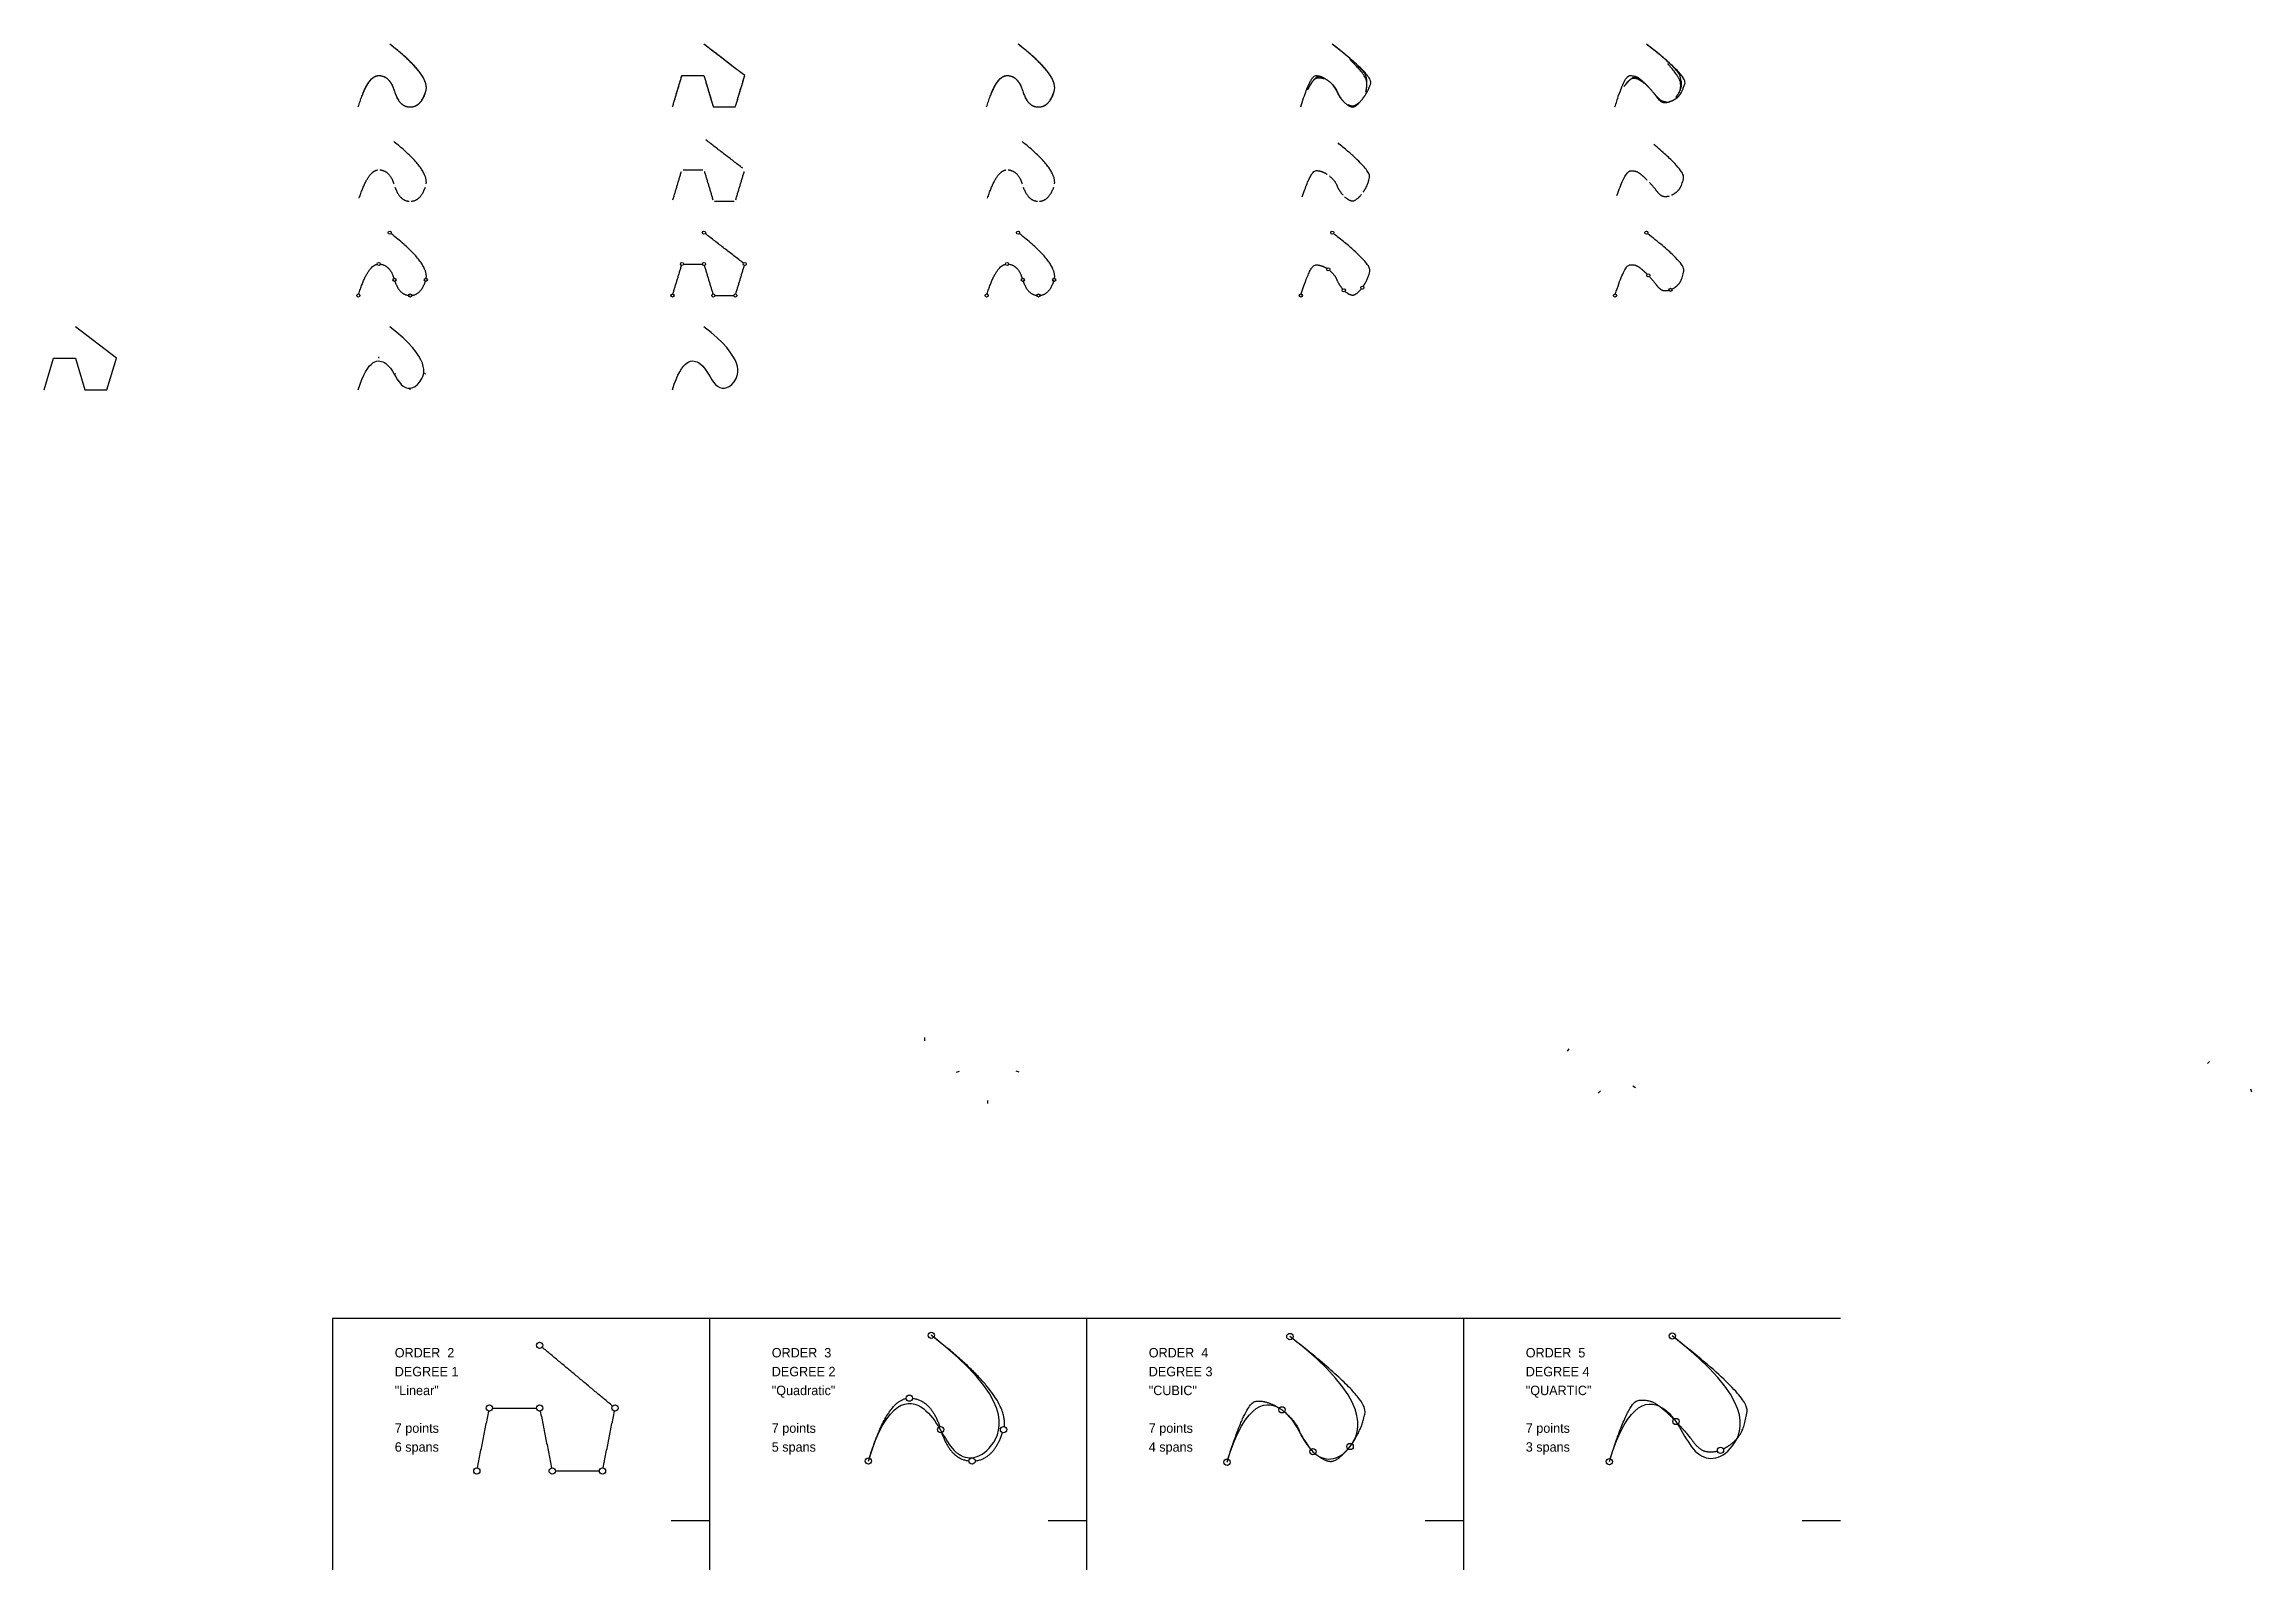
# Model space of a CAD drawing. Extents: x 0 to 703, y -376 to 110.
import ezdxf

# ---------------------------------------------------------------- set-up
doc = ezdxf.new("R2010")
doc.units = 0
doc.layers.add('Default', color=7, linetype='Continuous')

msp = doc.modelspace()

# ---------------------------------------------------------------- linework, layer by layer
at = {"layer": 'Default'}
for p, q in [((106.5, 10), (106.5, 10.5)), ((111.5, 5), (111.98, 5.14)), ((116.5, 0), (116.5, 0.5)), ((121.5, 5), (121.02, 5.14)), ((280.35, -207.22), (280.35, -206.22)), ((484.85, -210.56), (485.45, -209.75)), ((290.35, -217.22), (291.31, -216.93)), ((310.35, -217.22), (309.39, -216.93)), ((688.55, -214.44), (689.27, -213.76)), ((494.68, -223.89), (495.39, -223.18)), ((506.52, -222.22), (505.72, -221.61)), ((702.71, -223.61), (702.37, -222.67)), ((300.35, -227.22), (300.35, -226.22)), ((199.57, -359.89), (211.79, -359.89)), ((319.57, -359.89), (331.79, -359.89)), ((439.57, -359.89), (451.79, -359.89)), ((559.57, -359.89), (571.79, -359.89))]:
    msp.add_line(p, q, dxfattribs=at)
for points in [[(0, 0), (3, 10), (10, 10), (13, 0), (20, 0), (23, 10), (10, 20)], [(211.79, -295.61), (91.79, -295.61), (91.79, -375.61)], [(331.79, -295.61), (211.79, -295.61), (211.79, -375.61)], [(451.79, -295.61), (331.79, -295.61), (331.79, -375.61)], [(571.79, -295.61), (451.79, -295.61), (451.79, -375.61)]]:
    msp.add_lwpolyline(points, dxfattribs=at)
for centre, radius in [((110, 50), 0.5), ((210, 50), 0.5), ((310, 50), 0.5), ((410, 50), 0.5), ((510, 50), 0.5), ((106.5, 40), 0.5), ((111.5, 35), 0.5), ((121.5, 35), 0.5), ((203, 40), 0.5), ((210, 40), 0.5), ((223, 40), 0.5), ((306.5, 40), 0.5), ((311.5, 35), 0.5), ((321.5, 35), 0.5), ((408.75, 38.33), 0.5), ((510.6, 36.39), 0.5), ((100, 30), 0.5), ((116.5, 30), 0.5), ((200, 30), 0.5), ((213, 30), 0.5), ((220, 30), 0.5), ((300, 30), 0.5), ((316.5, 30), 0.5), ((400, 30), 0.5), ((413.67, 31.67), 0.5), ((419.58, 32.5), 0.5), ((500, 30), 0.5), ((517.68, 31.81), 0.5), ((282.37, -300.97), 1), ((396.52, -301.35), 1), ((518.22, -301.16), 1), ((157.72, -304.12), 1), ((141.72, -324.12), 1), ((157.72, -324.12), 1), ((181.72, -324.12), 1), ((275.37, -320.97), 1), ((285.37, -330.97), 1), ((305.37, -330.97), 1), ((394.02, -324.69), 1), ((519.41, -328.39), 1), ((403.85, -338.02), 1), ((415.69, -336.35), 1), ((533.58, -337.55), 1), ((137.72, -344.12), 1), ((161.72, -344.12), 1), ((177.72, -344.12), 1), ((262.37, -340.97), 1), ((295.37, -340.97), 1), ((376.52, -341.35), 1), ((498.22, -341.16), 1)]:
    msp.add_circle(centre, radius, dxfattribs=at)
for points, degree in [([(121.5, 95), (123, 100), (110, 110)], 2), ([(121.41, 97.62), (119.95, 102.34), (110, 110)], 2), ([(121.41, 97.62), (120.29, 101.25), (114.14, 106.62)], 2), ([(121.41, 97.62), (120.29, 101.25), (114.14, 106.62)], 2), ([(223, 100), (210, 110)], 1), ([(219.95, 102.34), (210, 110)], 1), ([(219.95, 102.34), (212.3, 108.23)], 1), ([(219.95, 102.34), (212.3, 108.23)], 1), ([(321.5, 95), (323, 100), (310, 110)], 2), ([(321.41, 97.62), (319.95, 102.34), (310, 110)], 2), ([(321.41, 97.62), (320.29, 101.25), (314.14, 106.62)], 2), ([(321.41, 97.62), (320.29, 101.25), (314.14, 106.62)], 2), ([(419.58, 92.5), (421.5, 95), (423, 100), (410, 110)], 2), ([(420.68, 94.7), (421.41, 97.62), (419.95, 102.34), (410, 110)], 2), ([(517.68, 91.81), (519.58, 92.5), (521.5, 95), (523, 100), (510, 110)], 2), ([(519.4, 93.09), (520.68, 94.7), (521.41, 97.62), (519.95, 102.34), (510, 110)], 2), ([(100, 90), (103, 100), (106.5, 100)], 2), ([(101.43, 94.14), (103.82, 100), (106.5, 100)], 2), ([(101.43, 94.14), (103.27, 98.65), (105.28, 99.69)], 2), ([(101.43, 94.14), (103.27, 98.65), (105.28, 99.69)], 2), ([(106.5, 100), (110, 100), (111.5, 95)], 2), ([(108.03, 99.73), (110.35, 98.83), (111.5, 95)], 2), ([(108.03, 99.73), (109.82, 99.04), (110.91, 96.61)], 2), ([(108.03, 99.73), (109.82, 99.04), (110.91, 96.61)], 2), ([(200, 90), (203, 100)], 1), ([(200.7, 92.34), (203, 100)], 1), ([(203, 100), (210, 100)], 1), ([(204.64, 100), (210, 100)], 1), ([(204.64, 100), (208.76, 100)], 1), ([(204.64, 100), (208.76, 100)], 1), ([(210, 100), (213, 90)], 1), ([(220, 90), (223, 100)], 1), ([(220.7, 92.34), (223, 100)], 1), ([(300, 90), (303, 100), (306.5, 100)], 2), ([(301.43, 94.14), (303.82, 100), (306.5, 100)], 2), ([(301.43, 94.14), (303.27, 98.65), (305.28, 99.69)], 2), ([(301.43, 94.14), (303.27, 98.65), (305.28, 99.69)], 2), ([(306.5, 100), (310, 100), (311.5, 95)], 2), ([(308.03, 99.73), (310.35, 98.83), (311.5, 95)], 2), ([(308.03, 99.73), (309.82, 99.04), (310.91, 96.61)], 2), ([(308.03, 99.73), (309.82, 99.04), (310.91, 96.61)], 2), ([(400, 90), (403, 100), (406.5, 100), (408.75, 98.33)], 2), ([(402.17, 95.49), (404.57, 99.91), (407.03, 99.61), (408.75, 98.33)], 2), ([(402.17, 95.49), (404.02, 98.89), (405.9, 99.5), (407.45, 99.01)], 2), ([(402.17, 95.49), (404.02, 98.89), (405.9, 99.5), (407.45, 99.01)], 2), ([(420.68, 94.7), (421.24, 96.94), (420.51, 100.26), (415.61, 105.16)], 2), ([(420.68, 94.7), (421.24, 96.94), (420.51, 100.26), (415.61, 105.16)], 2), ([(500, 90), (503, 100), (506.5, 100), (508.75, 98.33), (510.6, 96.39)], 2), ([(502.89, 96.48), (505.26, 99.74), (507.53, 99.2), (509.18, 97.88), (510.6, 96.39)], 2), ([(502.89, 96.48), (504.72, 98.99), (506.48, 99.25), (507.95, 98.63), (509.2, 97.67)], 2), ([(502.89, 96.48), (504.72, 98.99), (506.48, 99.25), (507.95, 98.63), (509.2, 97.67)], 2), ([(519.4, 93.09), (520.39, 94.33), (521.04, 96.34), (520.63, 99.36), (516.77, 103.82)], 2), ([(519.4, 93.09), (520.39, 94.33), (521.04, 96.34), (520.63, 99.36), (516.77, 103.82)], 2), ([(111.5, 95), (113, 90), (116.5, 90)], 2), ([(112.31, 92.93), (113.82, 90), (116.5, 90)], 2), ([(112.31, 92.93), (113.47, 90.68), (115.33, 90.16)], 2), ([(112.31, 92.93), (113.47, 90.68), (115.33, 90.16)], 2), ([(116.5, 90), (120, 90), (121.5, 95)], 2), ([(118.03, 90.27), (120.35, 91.17), (121.5, 95)], 2), ([(118.03, 90.27), (119.82, 90.96), (120.91, 93.39)], 2), ([(118.03, 90.27), (119.82, 90.96), (120.91, 93.39)], 2), ([(200.7, 92.34), (202.47, 98.23)], 1), ([(200.7, 92.34), (202.47, 98.23)], 1), ([(210.7, 97.66), (213, 90)], 1), ([(210.7, 97.66), (212.47, 91.77)], 1), ([(210.7, 97.66), (212.47, 91.77)], 1), ([(220.7, 92.34), (222.47, 98.23)], 1), ([(220.7, 92.34), (222.47, 98.23)], 1), ([(311.5, 95), (313, 90), (316.5, 90)], 2), ([(312.31, 92.93), (313.82, 90), (316.5, 90)], 2), ([(312.31, 92.93), (313.47, 90.68), (315.33, 90.16)], 2), ([(312.31, 92.93), (313.47, 90.68), (315.33, 90.16)], 2), ([(316.5, 90), (320, 90), (321.5, 95)], 2), ([(318.03, 90.27), (320.35, 91.17), (321.5, 95)], 2), ([(318.03, 90.27), (319.82, 90.96), (320.91, 93.39)], 2), ([(318.03, 90.27), (319.82, 90.96), (320.91, 93.39)], 2), ([(408.75, 98.33), (411, 96.67), (412, 93.33), (413.67, 91.67)], 2), ([(410.15, 96.93), (411.51, 95.2), (412.39, 92.94), (413.67, 91.67)], 2), ([(410.15, 96.93), (411.19, 95.6), (411.96, 93.95), (412.84, 92.69)], 2), ([(410.15, 96.93), (411.19, 95.6), (411.96, 93.95), (412.84, 92.69)], 2), ([(413.67, 91.67), (415.33, 90), (417.67, 90), (419.58, 92.5)], 2), ([(414.93, 90.78), (416.4, 90.14), (418.12, 90.59), (419.58, 92.5)], 2), ([(414.93, 90.78), (416.06, 90.29), (417.34, 90.44), (418.54, 91.4)], 2), ([(414.93, 90.78), (416.06, 90.29), (417.34, 90.44), (418.54, 91.4)], 2), ([(510.6, 96.39), (512.44, 94.44), (513.89, 92.22), (515.78, 91.11), (517.68, 91.81)], 2), ([(512.24, 94.54), (513.53, 93.07), (514.77, 91.8), (516.22, 91.27), (517.68, 91.81)], 2), ([(512.24, 94.54), (513.23, 93.41), (514.2, 92.4), (515.25, 91.75), (516.35, 91.64)], 2), ([(512.24, 94.54), (513.23, 93.41), (514.2, 92.4), (515.25, 91.75), (516.35, 91.64)], 2), ([(213, 90), (220, 90)], 1), ([(214.64, 90), (220, 90)], 1), ([(214.64, 90), (218.76, 90)], 1), ([(214.64, 90), (218.76, 90)], 1), ([(121.61, 65.51), (122.31, 70.24), (111.26, 79.01)], 2), ([(222.35, 70.5), (210.65, 79.5)], 1), ([(321.61, 65.51), (322.31, 70.24), (311.26, 79.01)], 2), ([(419.87, 62.89), (421.52, 65.37), (422.27, 69.98), (411.84, 78.54)], 2), ([(518.06, 61.97), (519.77, 62.85), (521.43, 65.24), (522.23, 69.73), (512.39, 78.07)], 2), ([(100.3, 60.98), (103.02, 69.53), (106.15, 69.98)], 2), ([(106.84, 69.99), (109.91, 69.76), (111.34, 65.49)], 2), ([(111.66, 64.51), (113.09, 60.24), (116.16, 60.01)], 2), ([(116.84, 60.01), (119.91, 60.24), (121.34, 64.51)], 2), ([(200.15, 60.5), (202.85, 69.5)], 1), ([(203.35, 70), (209.65, 70)], 1), ([(210.15, 69.5), (212.85, 60.5)], 1), ([(220.15, 60.5), (222.85, 69.5)], 1), ([(300.3, 60.98), (303.02, 69.53), (306.15, 69.98)], 2), ([(306.85, 69.99), (309.9, 69.76), (311.35, 65.49)], 2), ([(311.65, 64.51), (313.1, 60.24), (316.15, 60.01)], 2), ([(316.85, 60.01), (319.9, 60.24), (321.35, 64.51)], 2), ([(400.45, 61.43), (403.19, 69.54), (406.27, 69.9), (408.4, 68.57)], 2), ([(409.08, 68.07), (411, 66.43), (411.98, 63.57), (413.42, 61.93)], 2), ([(500.61, 61.85), (503.36, 69.56), (506.39, 69.83), (508.5, 68.48), (510.22, 66.77)], 2), ([(510.96, 66), (512.57, 64.22), (513.93, 62.33), (515.59, 61.31), (517.3, 61.69)], 2), ([(213.35, 60), (219.65, 60)], 1), ([(413.92, 61.43), (415.48, 60.08), (417.53, 60.12), (419.29, 62.14)], 2), ([(121.61, 35.49), (122.37, 40.4), (110.4, 49.69)], 2), ([(222.6, 40.3), (210.4, 49.7)], 1), ([(321.61, 35.49), (322.37, 40.4), (310.4, 49.69)], 2), ([(419.87, 32.91), (421.6, 35.5), (422.31, 40.41), (410.4, 49.69)], 2), ([(518.14, 32.01), (519.91, 32.97), (521.6, 35.57), (522.21, 40.48), (510.4, 49.69)], 2), ([(100.15, 30.48), (102.87, 39.3), (106, 39.95)], 2), ([(107, 39.97), (109.95, 39.65), (111.35, 35.48)], 2), ([(200.14, 30.48), (202.86, 39.52)], 1), ([(203.5, 40), (209.5, 40)], 1), ([(210.14, 39.52), (212.86, 30.48)], 1), ([(220.14, 30.48), (222.86, 39.52)], 1), ([(300.15, 30.48), (302.87, 39.3), (306, 39.95)], 2), ([(307, 39.97), (309.95, 39.65), (311.35, 35.48)], 2), ([(400.15, 30.48), (402.93, 39.42), (406.12, 39.94), (408.33, 38.61)], 2), ([(409.14, 38.02), (410.98, 36.4), (411.95, 33.67), (413.33, 32.04)], 2), ([(500.15, 30.48), (502.99, 39.55), (506.23, 39.94), (508.45, 38.53), (510.25, 36.75)], 2), ([(510.94, 36.02), (512.54, 34.27), (513.88, 32.39), (515.51, 31.35), (517.2, 31.67)], 2), ([(111.65, 34.52), (113.05, 30.35), (116, 30.03)], 2), ([(117, 30.03), (119.95, 30.35), (121.35, 34.52)], 2), ([(213.5, 30), (219.5, 30)], 1), ([(311.65, 34.52), (313.05, 30.35), (316, 30.03)], 2), ([(317, 30.03), (319.95, 30.35), (321.35, 34.52)], 2), ([(414.04, 31.33), (415.57, 30.09), (417.56, 30.17), (419.27, 32.11)], 2), ([(100, 0), (103, 10), (110, 10), (113, 0), (120, 0), (123, 10), (110, 20)], 3), ([(200, 0), (203, 10), (210, 10), (213, 0), (220, 0), (223, 10), (210, 20)], 3), ([(262.37, -340.97), (268.37, -320.97), (282.37, -320.97), (288.37, -340.97), (302.37, -340.97), (308.37, -320.97), (282.37, -300.97)], 3), ([(305.59, -330), (307.11, -320.18), (283.16, -301.58)], 2), ([(376.52, -341.35), (382.52, -321.35), (396.52, -321.35), (402.52, -341.35), (416.52, -341.35), (422.52, -321.35), (396.52, -301.35)], 3), ([(416.27, -335.54), (419.72, -330.35), (421.15, -320.54), (397.31, -301.96)], 2), ([(498.22, -341.16), (504.22, -321.16), (518.22, -321.16), (524.22, -341.16), (538.22, -341.16), (544.22, -321.16), (518.22, -301.16)], 3), ([(534.49, -337.14), (538.03, -335.23), (541.42, -330.02), (542.63, -320.21), (519.01, -301.78)], 2), ([(180.95, -323.48), (158.49, -304.76)], 1), ([(262.66, -340.01), (268.11, -322.36), (274.38, -321.07)], 2), ([(276.37, -321.02), (282.26, -321.66), (285.07, -330.02)], 2), ([(376.81, -340.4), (382.39, -322.51), (388.77, -321.47), (393.19, -324.13)], 2), ([(498.51, -340.21), (504.19, -322.06), (510.68, -321.28), (515.12, -324.1), (518.71, -327.67)], 2), ([(137.92, -343.14), (141.53, -325.1)], 1), ([(142.72, -324.12), (156.72, -324.12)], 1), ([(157.92, -325.1), (161.53, -343.14)], 1), ([(177.92, -343.14), (181.53, -325.1)], 1), ([(394.8, -325.31), (398.47, -328.54), (400.42, -334), (403.18, -337.28)], 2), ([(520.09, -329.12), (523.29, -332.63), (525.97, -336.38), (529.24, -338.46), (532.62, -337.82)], 2), ([(285.67, -331.92), (288.48, -340.28), (294.37, -340.92)], 2), ([(296.37, -340.92), (302.26, -340.28), (305.07, -331.92)], 2), ([(404.6, -338.69), (407.67, -341.17), (411.63, -341.02), (415.05, -337.13)], 2), ([(162.72, -344.12), (176.72, -344.12)], 1)]:
    msp.add_open_spline(points, degree=degree, dxfattribs=at)

# ---------------------------------------------------------------- texts
for s, p in [('ORDER  2', (111.6, -308)), ('ORDER  3', (231.6, -308)), ('ORDER  4', (351.6, -308)), ('ORDER  5', (471.6, -308)), ('DEGREE 1', (111.6, -314)), ('DEGREE 2', (231.6, -314)), ('DEGREE 3', (351.6, -314)), ('DEGREE 4', (471.6, -314)), ('"Linear"', (111.6, -320)), ('"Quadratic"', (231.6, -320)), ('"CUBIC"', (351.6, -320)), ('"QUARTIC"', (471.6, -320)), ('7 points', (111.6, -332)), ('7 points', (231.6, -332)), ('7 points', (351.6, -332)), ('7 points', (471.6, -332)), ('6 spans', (111.6, -338)), ('5 spans', (231.6, -338)), ('4 spans', (351.6, -338)), ('3 spans', (471.6, -338))]:
    msp.add_text(s, height=3, dxfattribs=at).set_placement(p)

doc.saveas('drawing.dxf')
